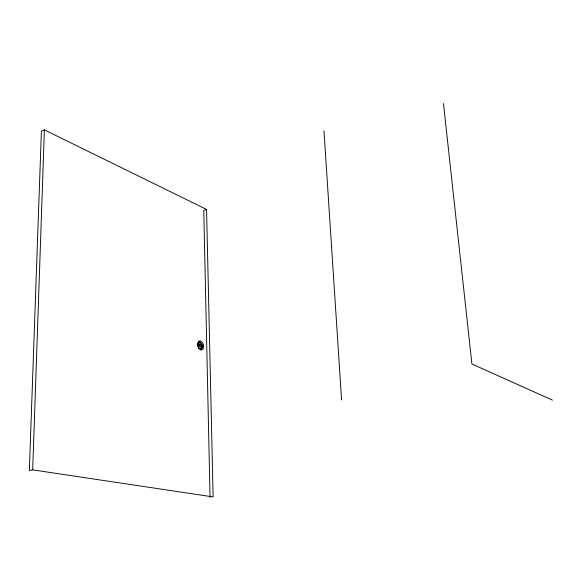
<?xml version="1.0" encoding="UTF-8"?>
<svg xmlns="http://www.w3.org/2000/svg" width="587" height="587" viewBox="0 0 587 587"><rect width="100%" height="100%" fill="white"/><g stroke="black" fill="none" stroke-linecap="round" stroke-linejoin="round"><path stroke-width="0.88" d="M32.681 469.857L44.385 129.866L206.558 209.427L213.132 496.918L32.681 469.857L29.35 470.547L41.391 131.158L44.385 129.866M200.967 347.783A3.089 1.878 75.6 0 0 201.15 347.137L202.61 346.756L202.574 345.229L198.766 343.982L197.305 344.364M198.766 343.982L198.795 345.516L202.61 346.756M206.558 209.427L203.777 210.381L210.058 497.438M197.335 345.897L198.795 345.516M199.558 344.672L202.574 345.229M552.477 400.129L471.911 364.013L443.478 103.569M323.973 130.784L341.583 399.967M198.032 344.173A3.089 1.878 75.6 0 1 199.896 342.61A3.089 1.878 75.6 0 1 201.847 345.42M198.384 341.252A4.601 2.803 75.6 0 1 202.038 345.538M202.163 346.712A4.601 2.803 75.6 0 1 200.776 350.05M200.666 348.296A3.089 1.878 75.6 0 1 198.289 347.996M197.489 343.718A3.089 1.878 75.6 0 1 199.683 343.072M201.877 346.946L198.061 345.706A3.089 1.878 75.6 0 0 200.013 348.524A3.089 1.878 75.6 0 0 201.877 346.946M197.812 343.322A4.608 2.803 75.6 0 0 201.539 349.889A4.608 2.803 75.6 0 0 202.691 342.918A4.608 2.803 75.6 0 0 197.812 343.322"/></g></svg>
